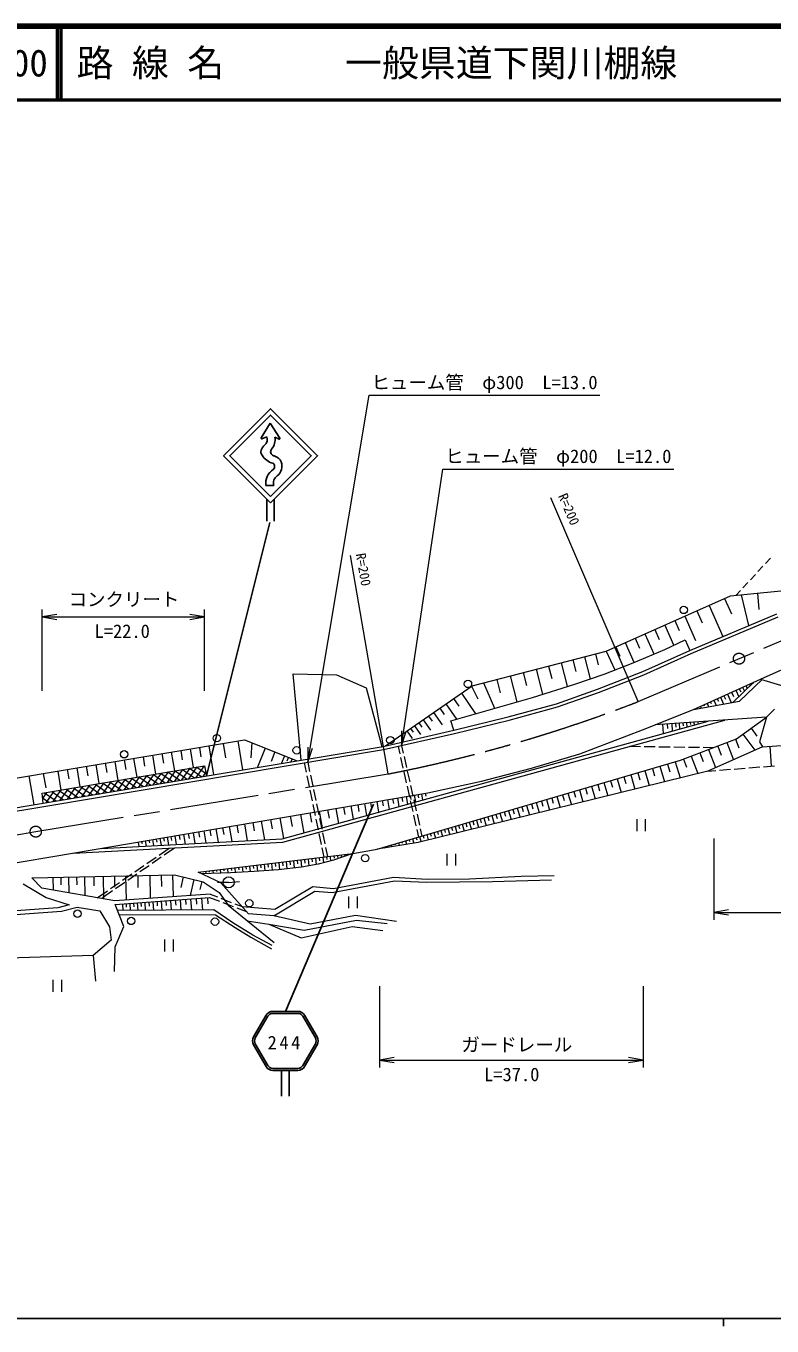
# Model space of a CAD drawing. Units: millimetres, scale not verified. Extents: x 40000 to 680000, y 20000 to 380000.
# Drawn here: x 173528 to 274561, y 204000 to 380000 of the extents above; entities that cross this region are included whole.
import ezdxf
from ezdxf.enums import TextEntityAlignment as Align

# ---------------------------------------------------------------- set-up
doc = ezdxf.new("R2010")
doc.units = ezdxf.units.MM
doc.header["$LTSCALE"] = 1000
doc.linetypes.add('CHAIN', pattern=[18.5, 12, -1.5, 3.5, -1.5])
for name, color, linetype, lineweight in [('M-BMK', 2, 'CHAIN', 13), ('M-STR-HTXT', 7, 'Continuous', 13), ('M-STR-STRC', 7, 'Continuous', 25), ('M-TTL', 2, 'Continuous', 140), ('M-TTL-BAND', 7, 'Continuous', 25), ('M-TTL-LINE', 7, 'Continuous', 50), ('M-WORK', 1, 'Continuous', 13)]:
    doc.layers.add(name, color=color, linetype=linetype, lineweight=lineweight)
doc.layers.add('M-TTL-TXT', color=7, linetype='Continuous')
doc.styles.add('ＭＳ ゴシック', font='')
doc.styles.get('ＭＳ ゴシック').set_extended_font_data('MS Gothic')

# ---------------------------------------------------------------- blocks, each defined once
blk = doc.blocks.new('open_arrow')
at = {"color": 0, "linetype": 'Continuous', "lineweight": -2}
blk.add_lwpolyline([(7.5, 1.25), (0, 0), (7.5, -1.25)], dxfattribs=at)

msp = doc.modelspace()

# ---------------------------------------------------------------- hatches: boundary and pattern name
at = {"layer": 'M-WORK'}
h = msp.add_hatch(dxfattribs=at)
h.set_pattern_fill('USER', color=256, style=0, pattern_type=2)
h.set_pattern_definition([(55, (181678, 276507), (-573.406, 401.504), []), (145, (181678, 276507), (-401.504, -573.406), [])])
h.paths.add_polyline_path([(175706, 276127), (197726, 279856), (197971, 278479), (175873, 274786)])

# ---------------------------------------------------------------- linework, layer by layer
at = {"layer": 'M-BMK'}
for p, q in [((256438, 288531), (292824, 304028)), ((174851, 270929), (222572, 278735)), ((76246, 254287), (174851, 270929))]:
    msp.add_line(p, q, dxfattribs=at)
for centre in [(270089, 294345), (174851, 270929)]:
    msp.add_circle(centre, 750, dxfattribs=at)
msp.add_arc((184145, 475008), 200000, 281.07734, 291.19005, dxfattribs=at)
at = {"layer": 'M-STR-HTXT'}
for p, q in [((256438, 288531), (244609, 316100)), ((222572, 278735), (217477, 308299)), ((175706, 290000), (175706, 301000)), ((197726, 290000), (197726, 301000)), ((175706, 300000), (197726, 300000)), ((266683, 270000), (266683, 259000)), ((266683, 260000), (323954, 260000)), ((221390, 250000), (221390, 239000)), ((257110, 250000), (257110, 239000)), ((221390, 240000), (257110, 240000))]:
    msp.add_line(p, q, dxfattribs=at)
for points in [[(211683, 280315), (220000, 330000), (251250, 330000)], [(224399, 282566), (230000, 320000), (261250, 320000)]]:
    msp.add_lwpolyline(points, dxfattribs=at)
at = {"layer": 'M-STR-STRC'}
for p, q in [((205379, 324245), (206588, 326232)), ((207913, 324201), (206588, 326232)), ((205484, 324120), (206148, 324381)), ((207240, 324331), (207805, 324075)), ((206019, 317796), (207074, 317796)), ((206144, 315950), (206144, 312950)), ((207144, 312950), (207144, 315950)), ((206539, 312767), (197971, 278479)), ((208658, 246593), (220572, 274635)), ((210341, 246593), (206962, 246593)), ((206041, 246061), (204351, 243135)), ((204582, 243002), (206271, 245928)), ((206962, 246327), (210341, 246327)), ((211032, 245928), (212721, 243002)), ((212952, 243135), (211262, 246061)), ((204351, 242071), (206041, 239145)), ((206271, 239278), (204582, 242204)), ((212721, 242204), (211032, 239278)), ((211262, 239145), (212952, 242071)), ((210341, 238879), (206962, 238879)), ((210341, 238613), (206962, 238613)), ((208151, 238613), (208151, 235113)), ((209151, 238613), (209151, 235113))]:
    msp.add_line(p, q, dxfattribs=at)
for points in [[(206644, 315450), (213008, 321814), (206644, 328178), (200280, 321814)], [(206644, 316299), (212159, 321814), (206644, 327329), (201128, 321814)]]:
    msp.add_lwpolyline(points, close=True, dxfattribs=at)
for centre, radius, start, end in [((205453, 324201), 86.3, 148.67131, 291.44939), ((205203, 324035), 1007, 309.64419, 20.13773), ((205203, 324035), 2059, 320.48023, 8.29105), ((207840, 324154), 86.3, 245.55604, 33.11134), ((206058, 322343), 719, 161.91192, 220.56779), ((206808, 322098), 1508, 129.64419, 161.91192), ((207235, 322359), 575, 140.48023, 249.58059), ((207667, 323260), 2562, 212.70621, 253.97952), ((206885, 320520), 288, 21.6294, 74.84784), ((207777, 323815), 2130, 249.58059, 254.84784), ((206546, 320385), 652, 330.80549, 21.6294), ((206885, 320520), 1285, 21.6294, 74.84784), ((206546, 320385), 1649, 308.15279, 21.6294), ((208173, 318118), 2178, 122.04963, 188.49383), ((206864, 320208), 288, 302.04963, 330.80549), ((208173, 318118), 1145, 122.04963, 196.31331), ((206962, 245529), 1064, 90, 150), ((210341, 245529), 1064, 30, 90), ((206962, 245529), 798, 90, 150), ((210341, 245529), 798, 30, 90), ((205273, 242603), 1064, 150, 210), ((205273, 242603), 798, 150, 210), ((212030, 242603), 798, 330, 30.00002), ((212030, 242603), 1064, 330, 30), ((206962, 239677), 1064, 210, 270), ((206962, 239677), 798, 210, 270), ((210341, 239677), 798, 270, 330), ((210341, 239677), 1064, 270, 330)]:
    msp.add_arc(centre, radius, start, end, dxfattribs=at)
at = {"layer": 'M-TTL'}
msp.add_line((680000, 380000), (40000, 380000), dxfattribs=at)
at = {"layer": 'M-TTL-BAND'}
for p, q in [((40000, 205000), (579000, 205000)), ((268000, 205000), (268000, 204000))]:
    msp.add_line(p, q, dxfattribs=at)
at = {"layer": 'M-TTL-LINE'}
for p, q in [((177750, 380000), (177750, 370000)), ((178250, 380000), (178250, 370000)), ((40000, 370000), (680000, 370000))]:
    msp.add_line(p, q, dxfattribs=at)
at = {"layer": 'M-WORK'}
for p, q in [((272647, 306128), (273326, 306862)), ((273665, 307230), (274344, 307964)), ((270612, 303924), (271290, 304658)), ((271630, 305026), (272308, 305760)), ((252108, 295370), (268932, 302856)), ((268932, 302856), (281637, 304119)), ((269696, 302932), (270273, 303557)), ((270370, 302999), (271392, 298829)), ((272579, 303218), (272798, 301009)), ((266032, 301565), (267909, 297345)), ((268142, 302504), (269081, 300394)), ((261389, 299499), (261988, 298151)), ((262737, 300099), (264203, 296804)), ((263445, 295454), (275198, 300415)), ((263624, 295041), (275375, 300002)), ((264384, 300832), (265117, 299185)), ((257336, 297696), (258539, 294991)), ((258688, 298298), (259290, 296945)), ((260041, 298900), (261240, 296204)), ((253400, 295945), (253969, 294667)), ((254678, 296514), (255860, 293856)), ((256007, 297105), (256598, 295776)), ((260042, 295608), (262786, 296898)), ((262786, 296898), (263445, 295454)), ((273008, 291584), (283429, 296241)), ((233966, 290679), (252108, 295370)), ((247568, 294196), (247977, 292614)), ((249151, 294605), (249919, 291633)), ((250637, 294990), (251021, 293503)), ((252122, 295377), (253259, 292821)), ((255774, 293778), (260042, 295608)), ((257047, 292595), (263445, 295454)), ((257221, 292180), (263624, 295041)), ((210807, 280624), (209733, 292286)), ((209733, 292286), (215602, 292140)), ((240860, 292462), (241314, 290706)), ((242615, 292916), (243487, 289546)), ((244300, 293351), (244736, 291666)), ((245985, 293787), (246804, 290622)), ((247846, 290893), (251833, 292254)), ((250919, 290209), (257047, 292595)), ((251076, 289787), (257221, 292180)), ((251833, 292254), (255774, 293778)), ((215602, 292140), (219605, 290379)), ((222197, 282547), (233966, 290679)), ((233875, 290617), (234725, 288924)), ((235493, 291074), (236984, 287624)), ((237298, 291541), (237765, 289735)), ((239104, 292008), (240012, 288496)), ((242147, 289111), (247846, 290893)), ((263951, 287475), (273008, 291584)), ((269273, 288432), (272164, 291201)), ((270180, 288595), (273224, 291517)), ((270583, 290484), (270835, 289928)), ((271039, 290690), (271165, 290412)), ((271494, 290897), (271601, 290661)), ((271949, 291103), (272003, 290986)), ((273008, 291584), (277048, 290335)), ((219605, 290379), (221720, 282448)), ((231045, 285913), (242147, 289111)), ((231448, 288940), (232166, 287901)), ((232487, 289658), (234406, 286881)), ((245360, 288247), (250919, 290209)), ((245494, 287817), (251076, 289787)), ((266683, 288714), (266997, 288023)), ((267138, 288921), (267295, 288575)), ((267594, 289128), (268012, 288205)), ((268055, 289337), (268264, 288876)), ((268516, 289546), (269041, 288390)), ((269094, 289808), (269357, 289230)), ((269672, 290071), (270070, 289195)), ((270128, 290277), (270327, 289839)), ((228736, 287066), (229892, 285393)), ((229573, 287644), (230151, 286807)), ((230409, 288222), (231845, 286144)), ((238837, 286470), (245360, 288247)), ((238950, 286035), (245494, 287817)), ((257032, 284719), (263951, 287475)), ((263951, 287475), (270180, 288595)), ((264862, 287888), (264966, 287658)), ((265317, 288095), (265369, 287979)), ((265772, 288301), (265981, 287840)), ((266228, 288508), (266332, 288277)), ((274915, 287503), (273800, 286429)), ((208230, 269937), (265933, 285889)), ((208303, 269490), (268180, 286043)), ((226125, 285261), (226952, 284065)), ((226723, 285675), (227136, 285077)), ((227321, 286088), (228299, 284673)), ((228029, 286577), (228518, 285870)), ((231456, 284660), (231045, 285913)), ((231456, 284660), (238837, 286470)), ((231560, 284222), (238950, 286035)), ((273800, 286429), (258725, 285394)), ((259723, 285462), (259810, 284196)), ((260356, 285506), (260399, 284873)), ((260989, 285549), (261058, 284541)), ((261493, 285584), (261528, 285080)), ((261997, 285618), (262052, 284816)), ((262496, 285653), (262524, 285251)), ((262995, 285687), (263036, 285088)), ((263494, 285721), (263514, 285422)), ((263992, 285755), (264020, 285360)), ((264491, 285790), (264505, 285592)), ((269740, 283490), (273800, 286429)), ((273800, 286429), (272859, 283068)), ((221878, 282475), (231456, 284660)), ((221966, 282033), (231560, 284222)), ((225113, 284562), (225812, 283550)), ((225619, 284912), (225969, 284406)), ((248518, 281459), (257032, 284719)), ((262187, 280605), (269740, 283490)), ((269604, 283438), (270048, 282274)), ((270631, 284135), (272215, 281947)), ((271725, 284927), (272517, 283833)), ((273258, 282411), (287553, 283390)), ((155208, 275361), (203125, 283359)), ((175873, 274786), (221878, 282475)), ((175948, 274343), (221966, 282033)), ((193209, 281704), (193633, 279163)), ((194480, 281916), (194692, 280646)), ((195750, 282128), (196173, 279593)), ((197018, 282340), (197229, 281072)), ((198285, 282551), (198938, 278641)), ((200241, 282878), (200567, 280923)), ((202196, 283204), (202849, 279294)), ((203125, 283359), (210252, 280532)), ((204092, 282976), (203967, 280908)), ((205934, 282245), (204899, 279637)), ((207238, 281727), (206720, 280424)), ((223913, 282477), (224143, 281456)), ((224399, 282566), (224623, 281569)), ((255300, 282482), (256750, 282463)), ((257250, 282456), (258749, 282436)), ((259249, 282429), (260749, 282409)), ((261249, 282402), (262749, 282382)), ((263249, 282375), (264749, 282354)), ((264801, 281603), (265251, 280424)), ((265249, 282348), (266699, 282328)), ((273258, 282411), (265870, 279127)), ((265980, 282053), (266919, 279594)), ((267209, 282523), (267679, 281293)), ((268439, 282993), (269329, 280665)), ((272859, 283068), (273258, 282411)), ((274255, 282479), (274439, 279805)), ((175706, 276127), (197726, 279856)), ((182983, 279997), (183411, 277432)), ((184266, 280211), (184480, 278929)), ((185549, 280426), (185976, 277866)), ((186828, 280639), (187042, 279359)), ((188108, 280853), (188534, 278299)), ((189385, 281066), (189598, 279789)), ((190662, 281279), (191087, 278732)), ((191935, 281492), (192148, 280218)), ((197726, 279856), (197971, 278479)), ((208542, 281210), (208132, 280177)), ((209058, 281005), (208853, 280489)), ((209574, 280800), (209412, 280391)), ((210039, 280616), (209958, 280411)), ((211196, 280233), (211456, 278995)), ((211683, 280315), (211943, 279076)), ((221083, 268549), (262187, 280605)), ((224253, 280968), (224582, 279504)), ((224733, 281081), (225062, 279618)), ((241974, 279512), (248518, 281459)), ((260418, 280086), (260726, 279035)), ((261468, 280394), (262111, 278201)), ((262555, 280745), (262962, 279678)), ((263622, 281153), (264523, 278795)), ((273413, 279724), (274909, 279842)), ((173917, 278484), (174571, 274568)), ((175875, 278811), (176202, 276853)), ((177833, 279138), (178264, 276560)), ((179122, 279353), (179337, 278064)), ((180411, 279568), (180840, 276996)), ((181697, 279783), (181912, 278497)), ((211559, 278505), (211867, 277037)), ((212046, 278587), (212354, 277119)), ((224692, 279016), (225021, 277553)), ((225172, 279130), (225501, 277667)), ((265870, 279127), (226654, 269464)), ((235196, 277777), (241974, 279512)), ((253578, 278080), (254120, 276232)), ((254502, 278351), (254773, 277427)), ((255426, 278622), (255991, 276693)), ((256390, 278905), (256673, 277940)), ((257354, 279187), (257945, 277174)), ((258361, 279483), (258656, 278476)), ((259367, 279778), (259983, 277677)), ((265870, 279127), (266933, 279211)), ((267432, 279251), (268927, 279369)), ((269426, 279408), (270921, 279527)), ((271419, 279566), (272915, 279684)), ((211970, 276548), (212278, 275080)), ((212457, 276629), (212765, 275161)), ((225130, 277065), (225459, 275602)), ((225610, 277179), (225939, 275715)), ((227948, 276205), (235196, 277777)), ((247708, 276358), (247936, 275579)), ((248486, 276586), (248963, 274961)), ((249299, 276825), (249537, 276012)), ((250111, 277063), (250609, 275367)), ((250959, 277312), (251208, 276464)), ((251807, 277560), (252327, 275790)), ((252693, 277820), (252952, 276935)), ((95340, 261265), (175873, 274786)), ((175873, 274786), (175706, 276127)), ((180377, 268087), (227948, 276205)), ((212381, 274591), (212690, 273123)), ((212868, 274672), (213177, 273204)), ((218460, 274586), (218616, 273670)), ((219375, 274742), (219656, 273096)), ((220199, 274883), (220339, 274060)), ((221022, 275023), (221274, 273543)), ((221762, 275150), (221888, 274409)), ((222502, 275276), (222729, 273945)), ((223167, 275389), (223281, 274724)), ((223833, 275503), (224037, 274307)), ((224431, 275605), (224533, 275007)), ((225029, 275707), (225212, 274632)), ((225567, 275799), (225658, 275261)), ((225569, 275114), (225898, 273650)), ((226049, 275228), (226378, 273764)), ((226104, 275891), (226269, 274924)), ((226597, 275975), (226680, 275491)), ((227090, 276059), (227238, 275192)), ((227583, 276143), (227657, 275709)), ((241982, 274679), (242175, 274023)), ((242638, 274871), (243040, 273502)), ((243323, 275072), (243524, 274387)), ((244008, 275273), (244427, 273843)), ((244722, 275482), (244932, 274768)), ((245437, 275692), (245875, 274200)), ((246183, 275911), (246402, 275165)), ((246929, 276130), (247386, 274573)), ((95415, 260822), (175948, 274343)), ((209317, 273026), (209556, 271624)), ((210719, 273265), (211149, 270744)), ((211980, 273480), (212195, 272220)), ((213240, 273695), (213627, 271429)), ((214373, 273889), (214567, 272755)), ((215506, 274082), (215854, 272045)), ((216525, 274256), (216699, 273237)), ((217544, 274430), (217856, 272598)), ((226008, 273163), (226337, 271699)), ((226488, 273276), (226817, 271813)), ((236075, 272946), (236230, 272417)), ((236605, 273102), (236929, 271996)), ((237158, 273264), (237320, 272711)), ((237710, 273426), (238049, 272272)), ((238287, 273595), (238457, 273018)), ((238864, 273764), (239218, 272560)), ((239467, 273941), (239643, 273339)), ((240069, 274118), (240438, 272860)), ((240698, 274302), (240882, 273673)), ((241326, 274486), (241711, 273174)), ((198430, 271168), (198569, 270353)), ((199244, 271307), (199555, 269486)), ((200154, 271462), (200310, 270552)), ((201064, 271618), (201412, 269583)), ((202082, 271791), (202255, 270774)), ((203099, 271965), (203487, 269691)), ((204236, 272159), (204430, 271022)), ((205373, 272353), (205807, 269811)), ((206644, 272570), (206861, 271299)), ((207915, 272787), (208393, 269982)), ((212792, 272633), (213101, 271165)), ((213279, 272715), (213588, 271247)), ((226447, 271211), (226676, 270190)), ((226927, 271325), (227151, 270329)), ((229720, 271082), (229956, 270278)), ((230199, 271223), (230317, 270821)), ((230679, 271364), (230928, 270517)), ((231159, 271504), (231283, 271081)), ((231639, 271645), (231899, 270757)), ((232119, 271786), (232249, 271342)), ((232598, 271927), (232871, 270996)), ((233078, 272067), (233215, 271602)), ((233558, 272208), (233843, 271236)), ((234044, 272351), (234187, 271864)), ((234530, 272493), (234828, 271478)), ((235038, 272642), (235187, 272135)), ((235545, 272791), (235856, 271732)), ((256249, 272614), (256249, 271014)), ((257449, 271014), (257449, 272614)), ((179976, 268019), (208303, 269490)), ((183772, 268666), (208230, 269937)), ((188701, 269508), (188800, 268928)), ((189193, 269592), (189243, 269302)), ((189686, 269676), (189805, 268980)), ((190179, 269760), (190239, 269412)), ((190672, 269844), (190811, 269032)), ((191165, 269928), (191234, 269522)), ((191658, 270012), (191816, 269084)), ((192151, 270096), (192230, 269632)), ((192644, 270180), (192822, 269137)), ((193165, 270270), (193255, 269748)), ((193687, 270359), (193886, 269192)), ((194271, 270458), (194370, 269875)), ((194854, 270558), (195077, 269254)), ((195506, 270669), (195617, 270017)), ((196158, 270780), (196407, 269323)), ((196887, 270905), (197011, 270176)), ((197615, 271029), (197893, 269400)), ((213204, 270676), (213512, 269208)), ((213691, 270758), (213999, 269290)), ((226654, 269464), (221083, 268549)), ((223962, 269394), (224066, 269039)), ((224442, 269534), (224494, 269357)), ((224922, 269675), (225060, 269202)), ((225402, 269816), (225471, 269579)), ((225881, 269956), (226055, 269366)), ((226361, 270097), (226448, 269802)), ((226841, 270238), (227040, 269559)), ((227321, 270379), (227420, 270039)), ((227800, 270519), (228012, 269799)), ((228280, 270660), (228386, 270300)), ((228760, 270801), (228984, 270038)), ((229240, 270942), (229352, 270560)), ((96574, 254038), (180377, 268087)), ((191549, 267750), (192915, 268691)), ((192256, 267786), (193621, 268728)), ((196836, 265435), (217812, 267953)), ((213615, 268719), (213875, 267480)), ((214102, 268800), (214362, 267562)), ((214212, 267521), (214257, 267145)), ((214708, 267580), (214783, 266952)), ((217812, 267953), (215193, 267054)), ((215204, 267640), (215242, 267326)), ((215701, 267699), (215755, 267247)), ((216197, 267759), (216224, 267533)), ((216694, 267819), (216723, 267579)), ((217190, 267878), (217205, 267758)), ((217812, 267953), (221083, 268549)), ((222043, 268831), (222078, 268713)), ((222523, 268971), (222540, 268912)), ((223003, 269112), (223072, 268876)), ((223482, 269253), (223517, 269135)), ((230522, 267944), (230522, 266344)), ((231722, 266344), (231722, 267944)), ((188256, 265479), (189491, 266331)), ((188962, 265516), (190197, 266367)), ((189903, 266614), (191137, 267466)), ((190609, 266651), (191844, 267502)), ((199815, 265793), (199875, 265295)), ((200311, 265852), (200341, 265604)), ((200808, 265912), (200878, 265323)), ((201304, 265972), (201340, 265677)), ((201801, 266031), (201879, 265375)), ((202297, 266091), (202336, 265763)), ((202793, 266150), (202879, 265441)), ((203290, 266210), (203333, 265855)), ((203786, 266270), (203878, 265506)), ((204283, 266329), (204329, 265947)), ((204779, 266389), (204877, 265571)), ((205276, 266448), (205325, 266039)), ((205772, 266508), (205877, 265637)), ((206269, 266567), (206321, 266132)), ((206765, 266627), (206876, 265702)), ((207261, 266687), (207317, 266224)), ((210831, 266131), (207703, 265756)), ((207758, 266746), (207874, 265776)), ((208254, 266806), (208313, 266321)), ((208751, 266865), (208867, 265896)), ((209247, 266925), (209305, 266440)), ((209744, 266984), (209860, 266015)), ((210240, 267044), (210298, 266559)), ((210736, 267104), (210853, 266135)), ((213114, 266538), (210831, 266131)), ((211233, 267163), (211291, 266679)), ((211729, 267223), (211839, 266311)), ((212226, 267282), (212281, 266826)), ((212722, 267342), (212825, 266486)), ((215193, 267054), (213114, 266538)), ((213219, 267402), (213270, 266974)), ((213715, 267461), (213805, 266709)), ((174306, 264667), (193656, 265089)), ((175690, 263283), (174306, 264667)), ((177177, 264753), (177215, 263019)), ((178241, 264776), (178265, 263712)), ((179305, 264776), (179352, 262649)), ((180369, 264800), (180392, 263736)), ((181433, 264823), (181488, 262278)), ((182705, 264851), (182733, 263578)), ((183978, 264878), (184044, 261835)), ((184963, 263209), (186198, 264060)), ((185499, 264911), (185533, 263390)), ((185669, 263246), (186904, 264097)), ((186609, 264344), (187844, 265195)), ((187021, 264945), (187092, 261680)), ((187316, 264381), (188551, 265232)), ((188654, 264980), (188689, 263348)), ((190286, 265016), (190354, 261911)), ((191839, 265050), (191872, 263497)), ((193391, 265084), (193455, 262131)), ((193656, 265089), (197503, 264151)), ((194833, 264802), (194483, 263368)), ((196268, 264452), (195741, 262293)), ((199917, 263997), (196836, 265435)), ((197348, 264189), (197084, 263109)), ((201246, 265334), (197290, 265223)), ((197503, 264151), (199707, 262697)), ((197829, 265555), (197867, 265239)), ((198326, 265614), (198344, 265457)), ((198822, 265674), (198871, 265267)), ((199318, 265733), (199343, 265530)), ((200967, 264060), (199467, 264036)), ((200967, 264060), (202463, 264166)), ((204420, 265537), (201246, 265334)), ((207703, 265756), (204420, 265537)), ((215008, 262677), (223452, 264248)), ((215172, 263248), (223311, 264764)), ((223311, 264764), (227861, 264483)), ((223452, 264248), (227791, 264108)), ((227791, 264108), (236703, 264201)), ((227861, 264483), (233607, 264553)), ((233607, 264553), (240573, 264882)), ((236703, 264201), (244701, 264413)), ((240573, 264882), (245053, 264975)), ((173140, 263884), (176267, 262016)), ((185564, 261571), (175690, 263283)), ((183186, 261984), (184551, 262925)), ((183892, 262020), (185258, 262962)), ((198464, 262486), (185564, 261571)), ((198464, 262486), (199469, 262090)), ((199707, 262697), (200904, 260961)), ((203654, 259822), (199917, 263997)), ((207094, 259541), (212663, 262888)), ((207214, 260438), (212358, 263513)), ((212358, 263513), (215172, 263248)), ((212663, 262888), (215008, 262677)), ((177846, 260609), (144451, 258236)), ((176267, 262016), (179363, 261015)), ((179363, 261015), (177846, 260609)), ((178354, 260159), (180457, 260726)), ((180457, 260726), (183538, 260226)), ((185588, 261055), (198394, 261993)), ((186784, 258100), (185588, 261055)), ((186585, 261128), (186651, 260237)), ((187084, 261165), (187117, 260719)), ((187583, 261201), (187653, 260244)), ((188081, 261238), (188116, 260759)), ((188580, 261274), (188655, 260252)), ((189091, 261312), (189129, 260801)), ((189603, 261349), (189683, 260259)), ((190148, 261389), (190188, 260844)), ((190693, 261429), (190778, 260267)), ((191274, 261472), (191316, 260891)), ((191855, 261514), (191945, 260276)), ((192474, 261560), (192519, 260941)), ((193093, 261605), (193190, 260285)), ((193753, 261653), (193801, 260994)), ((194413, 261702), (194516, 260295)), ((195116, 261753), (195168, 261050)), ((195819, 261805), (195929, 260306)), ((196569, 261860), (196624, 261110)), ((197319, 261915), (197436, 260317)), ((198118, 261973), (198176, 261174)), ((198394, 261993), (199723, 261494)), ((199934, 261906), (201329, 261356)), ((200191, 261318), (201595, 260790)), ((200904, 260961), (207142, 255919)), ((201795, 261173), (202799, 260777)), ((202063, 260614), (203391, 260115)), ((202799, 260777), (207214, 260438)), ((217224, 262165), (217224, 260565)), ((218424, 260565), (218424, 262165)), ((144416, 257790), (178354, 260159)), ((183538, 260226), (184820, 258037)), ((198980, 260328), (185921, 260231)), ((186134, 259706), (199191, 259671)), ((201560, 258593), (198980, 260328)), ((199191, 259671), (201842, 257959)), ((203494, 258868), (206437, 258415)), ((207094, 259541), (203654, 259822)), ((212019, 258383), (207094, 259541)), ((211190, 257586), (218305, 258962)), ((218148, 259587), (212019, 258383)), ((223699, 258759), (218148, 259587)), ((218305, 258962), (222433, 258477)), ((184820, 258037), (185070, 256254)), ((185588, 255332), (186784, 258100)), ((204258, 256927), (201560, 258593)), ((201842, 257959), (203976, 256646)), ((206437, 258415), (210784, 256538)), ((206437, 258415), (211190, 257586)), ((210784, 256538), (217695, 258102)), ((217695, 258102), (221870, 257523)), ((185070, 256254), (182631, 254159)), ((185494, 252002), (185588, 255332)), ((192289, 256307), (192289, 254707)), ((193489, 254707), (193489, 256307)), ((203976, 256646), (206791, 255074)), ((206884, 255520), (204258, 256927)), ((182631, 254159), (165192, 253635)), ((182631, 254159), (182961, 250700)), ((177170, 250845), (177170, 249245)), ((178370, 249245), (178370, 250845))]:
    msp.add_line(p, q, dxfattribs=at)
for centre, radius in [((262608, 300941), 500), ((233384, 290926), 500), ((199367, 283581), 500), ((222868, 283304), 500), ((186819, 281400), 500), ((210180, 281939), 500), ((219476, 267338), 500), ((200967, 264060), 750), ((203768, 261228), 500), ((180501, 259821), 500), ((187772, 258835), 500), ((199124, 258742), 500)]:
    msp.add_circle(centre, radius, dxfattribs=at)

# ---------------------------------------------------------------- block references
at = {"layer": 'M-STR-HTXT', "xscale": 267, "yscale": 267}
for p in [(175706, 300000), (266683, 260000), (221390, 240000)]:
    msp.add_blockref('open_arrow', p, dxfattribs=at)
for p, rotation in [((197726, 300000), 180), ((224399, 282566), 81.5), ((211683, 280315), 80.5), ((257110, 240000), 180)]:
    msp.add_blockref('open_arrow', p, dxfattribs=dict(at, rotation=rotation))

# ---------------------------------------------------------------- texts
at = {"layer": 'M-STR-HTXT', "style": 'ＭＳ ゴシック'}
for s, p in [('ヒューム管\u3000φ300\u3000L=13.0', (235625, 331750)), ('ヒューム管\u3000φ200\u3000L=12.0', (245625, 321750)), ('コンクリート', (186801, 302381)), ('ガードレール', (240002, 242085))]:
    msp.add_text(s, height=1833, dxfattribs=at).set_placement(p, align=Align.MIDDLE_CENTER)
for rotation, p in [(293.223, (247053, 314576)), (279.778, (219229, 306416))]:
    msp.add_text('R=200', height=1320, rotation=rotation, dxfattribs=at).set_placement(p, align=Align.MIDDLE_CENTER)
for s, p in [('L=22.0', (186563, 296602)), ('L=37.0', (239316, 236596))]:
    msp.add_text(s, height=1833, dxfattribs=at).set_placement(p, align=Align.BOTTOM_CENTER)
at = {"layer": 'M-STR-STRC', "insert": (208643, 242367), "char_height": 1833, "attachment_point": 5, "style": 'ＭＳ ゴシック'}
msp.add_mtext('\\T1.28;244', dxfattribs=at)
at = {"layer": 'M-TTL-TXT', "style": 'ＭＳ ゴシック'}
for s, p in [('020-00', (161521, 375000)), ('路 線 名', (180380, 375000)), ('一般県道下関川棚線', (216734, 375000))]:
    msp.add_text(s, height=3666, dxfattribs=at).set_placement(p, align=Align.MIDDLE_LEFT)

doc.saveas('drawing.dxf')
